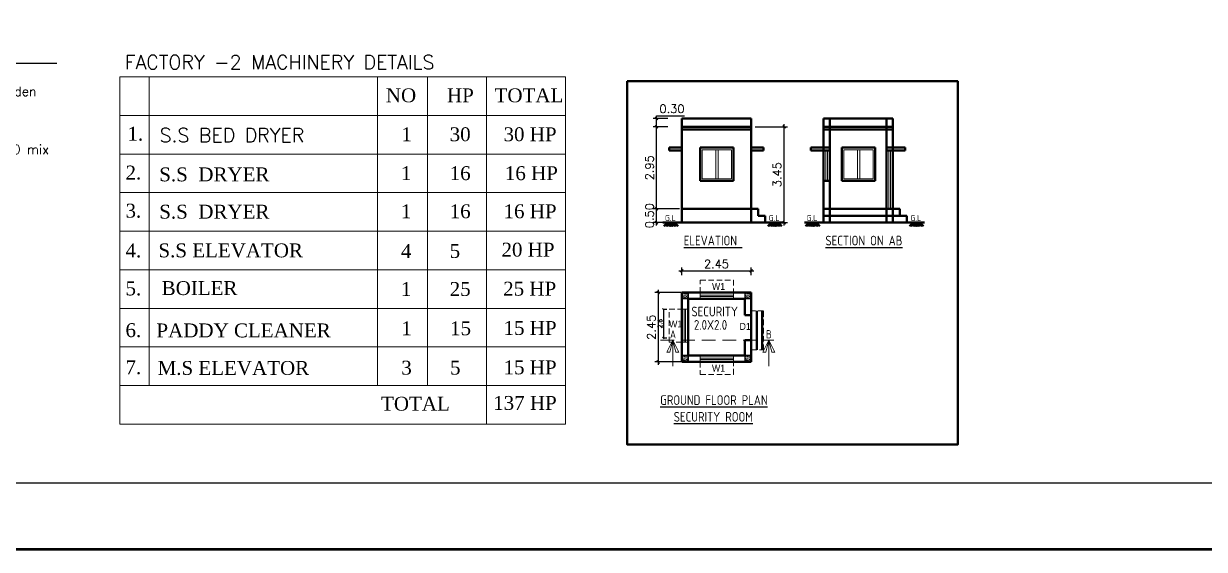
# Model space of a CAD drawing. Header units: metres. Extents: x 45752 to 165956, y -20087 to -17423.
# Drawn here: x 165654.2 to 165761.4, y -17696.6 to -17648.9 of the extents above; entities that cross this region are included whole.
import ezdxf

# ---------------------------------------------------------------- set-up
doc = ezdxf.new("R2010")
doc.units = ezdxf.units.M
doc.header["$MEASUREMENT"] = 0
doc.linetypes.add('HIDDEN', pattern=[0.375, 0.25, -0.125])
doc.layers.get('0').update_dxf_attribs({"linetype": 'CONTINUOUS', "lineweight": 30})
doc.layers.get('Defpoints').update_dxf_attribs({"linetype": 'CONTINUOUS'})
for name, color, linetype in [('concrete beam', 219, 'CONTINUOUS'), ('GUARD_ROOM', 2, 'CONTINUOUS'), ('LINE', 2, 'CONTINUOUS'), ('Text', 4, 'CONTINUOUS'), ('text1', 2, 'CONTINUOUS')]:
    doc.layers.add(name, color=color, linetype=linetype)
for name, color, linetype, lineweight in [('DIM', 8, 'CONTINUOUS', 25), ('Dimension', 7, 'CONTINUOUS', 9), ('DOOR', 252, 'CONTINUOUS', 15), ('FLOOR-GROUND', 7, 'CONTINUOUS', 50), ('WALL', 7, 'CONTINUOUS', 40), ('WIN', 1, 'CONTINUOUS', 20)]:
    doc.layers.add(name, color=color, linetype=linetype, lineweight=lineweight)
doc.styles.add('1', font='arial.ttf')
doc.styles.add('2', font='isocp.shx', dxfattribs={"width": 0.75})
doc.styles.add('ROMAN', font='romans.shx')
doc.styles.add('ROMANS', font='romans')
doc.styles.add('RS', font='romans.shx')
doc.styles.get("Standard").update_dxf_attribs({"font": 'romans.shx'})
doc.dimstyles.get("Standard").update_dxf_attribs({"dimtxt": 0.4, "dimasz": 0.15, "dimexe": 0.3, "dimexo": 0.5, "dimgap": 0.1, "dimtad": 1, "dimtoh": 1, "dimdec": 4, "dimzin": 11, "dimdsep": 46, "dimtxsty": 'ROMANS', "dimblk": 'OBLIQUE', "dimcen": 0.09375, "dimadec": 0, "dimazin": 0, "dimtfac": 1, "dimtdec": 4, "dimtofl": 0, "dimtmove": 2, "dimatfit": 3, "dimfxl": 0, "dimtolj": 1, "dimtzin": 0, "dimarcsym": 0})
pattern_1 = [(40, (172329.4712, -21592.77454), (-0.015813538, 0.180749566), [0.0189, -0.2079]), (95, (172329.4712, -21592.77454), (0.1895524177, -0.034965336), [0.01512, -0.16632]), (349.5486, (172329.46988, -21592.75948), (0.1737387646, 0.145784364), [0.016062528, -0.1766878122]), (43.8158, (172329.5216, -21592.77454), (-0.0417107916, 0.268944744), [0.02835, -0.31185]), (353.3644, (172329.51812, -21592.75213), (0.2454777035, 0.235535002), [0.024093793, -0.265031676]), (98.8158, (172329.5216, -21592.77454), (0.245477887, 0.23553481), [0.02268, -0.24948]), (69, (172329.509, -21592.74934), (-0.1014599604, 0.150420577), [0.0189, -0.2079]), (124, (172329.509, -21592.74934), (0.1827378114, 0.0613154636), [0.01512, -0.16632]), (18.5486, (172329.50054, -21592.73681), (0.081277685, 0.2117361024), [0.016062528, -0.1766878122]), (52.5, (172329.471197, -21592.774545), (0.08388925117, 0.00306428354), [0, -0.164304, 0, -0.16884, 0, -0.16695]), (82.5, (172329.4712, -21592.774545), (0.0993917514, 0.0662935234), [0, -0.096264, 0, -0.160524, 0, -0.06363]), (122.5, (172329.4712, -21592.83074), (-0.0056838277, 0.1345232539), [0, -0.063, 0, -0.19656, 0, -0.26082]), (132.5, (172329.4712, -21592.85594), (0.0252264555, 0.1469629147), [0, -0.0819, 0, -0.130536, 0, -0.18522])]
pattern_2 = [(40, (172329.4712, -21598.49494), (-0.015813538, 0.180749566), [0.0189, -0.2079]), (95, (172329.4712, -21598.49494), (0.1895524177, -0.034965336), [0.01512, -0.16632]), (349.5486, (172329.46988, -21598.47988), (0.1737387646, 0.145784364), [0.016062528, -0.1766878122]), (43.8158, (172329.5216, -21598.49494), (-0.0417107916, 0.268944744), [0.02835, -0.31185]), (353.3644, (172329.51812, -21598.47253), (0.2454777035, 0.235535002), [0.024093793, -0.265031676]), (98.8158, (172329.5216, -21598.49494), (0.245477887, 0.23553481), [0.02268, -0.24948]), (69, (172329.509, -21598.46974), (-0.1014599604, 0.150420577), [0.0189, -0.2079]), (124, (172329.509, -21598.46974), (0.1827378114, 0.0613154636), [0.01512, -0.16632]), (18.5486, (172329.50054, -21598.45721), (0.081277685, 0.2117361024), [0.016062528, -0.1766878122]), (52.5, (172329.471197, -21598.494945), (0.08388925117, 0.00306428354), [0, -0.164304, 0, -0.16884, 0, -0.16695]), (82.5, (172329.4712, -21598.494945), (0.0993917514, 0.0662935234), [0, -0.096264, 0, -0.160524, 0, -0.06363]), (122.5, (172329.4712, -21598.55114), (-0.0056838277, 0.1345232539), [0, -0.063, 0, -0.19656, 0, -0.26082]), (132.5, (172329.4712, -21598.57634), (0.0252264555, 0.1469629147), [0, -0.0819, 0, -0.130536, 0, -0.18522])]
pattern_3 = [(40, (172335.1916, -21598.49494), (-0.015813538, 0.180749566), [0.0189, -0.2079]), (95, (172335.1916, -21598.49494), (0.1895524177, -0.034965336), [0.01512, -0.16632]), (349.5486, (172335.19028, -21598.47988), (0.1737387646, 0.145784364), [0.016062528, -0.1766878122]), (43.8158, (172335.242, -21598.49494), (-0.0417107916, 0.268944744), [0.02835, -0.31185]), (353.3644, (172335.23852, -21598.47253), (0.2454777035, 0.235535002), [0.024093793, -0.265031676]), (98.8158, (172335.242, -21598.49494), (0.245477887, 0.23553481), [0.02268, -0.24948]), (69, (172335.2294, -21598.46974), (-0.1014599604, 0.150420577), [0.0189, -0.2079]), (124, (172335.2294, -21598.46974), (0.1827378114, 0.0613154636), [0.01512, -0.16632]), (18.5486, (172335.22094, -21598.45721), (0.081277685, 0.2117361024), [0.016062528, -0.1766878122]), (52.5, (172335.191597, -21598.494945), (0.08388925117, 0.00306428354), [0, -0.164304, 0, -0.16884, 0, -0.16695]), (82.5, (172335.1916, -21598.494945), (0.0993917514, 0.0662935234), [0, -0.096264, 0, -0.160524, 0, -0.06363]), (122.5, (172335.1916, -21598.55114), (-0.0056838277, 0.1345232539), [0, -0.063, 0, -0.19656, 0, -0.26082]), (132.5, (172335.1916, -21598.57634), (0.0252264555, 0.1469629147), [0, -0.0819, 0, -0.130536, 0, -0.18522])]
pattern_4 = [(40, (172335.1916, -21592.77454), (-0.015813538, 0.180749566), [0.0189, -0.2079]), (95, (172335.1916, -21592.77454), (0.1895524177, -0.034965336), [0.01512, -0.16632]), (349.5486, (172335.19028, -21592.75948), (0.1737387646, 0.145784364), [0.016062528, -0.1766878122]), (43.8158, (172335.242, -21592.77454), (-0.0417107916, 0.268944744), [0.02835, -0.31185]), (353.3644, (172335.23852, -21592.75213), (0.2454777035, 0.235535002), [0.024093793, -0.265031676]), (98.8158, (172335.242, -21592.77454), (0.245477887, 0.23553481), [0.02268, -0.24948]), (69, (172335.2294, -21592.74934), (-0.1014599604, 0.150420577), [0.0189, -0.2079]), (124, (172335.2294, -21592.74934), (0.1827378114, 0.0613154636), [0.01512, -0.16632]), (18.5486, (172335.22094, -21592.73681), (0.081277685, 0.2117361024), [0.016062528, -0.1766878122]), (52.5, (172335.191597, -21592.774545), (0.08388925117, 0.00306428354), [0, -0.164304, 0, -0.16884, 0, -0.16695]), (82.5, (172335.1916, -21592.774545), (0.0993917514, 0.0662935234), [0, -0.096264, 0, -0.160524, 0, -0.06363]), (122.5, (172335.1916, -21592.83074), (-0.0056838277, 0.1345232539), [0, -0.063, 0, -0.19656, 0, -0.26082]), (132.5, (172335.1916, -21592.85594), (0.0252264555, 0.1469629147), [0, -0.0819, 0, -0.130536, 0, -0.18522])]

# ---------------------------------------------------------------- blocks, each defined once
blk = doc.blocks.new('_Oblique')
at = {"color": 0, "linetype": 'ByBlock', "lineweight": -2}
blk.add_line((-0.5, -0.5), (0.5, 0.5), dxfattribs=at)
blk = doc.blocks.new('*D69')
at = {"layer": 'Defpoints', "color": 0}
for p in [(165711.75, -17674.78), (165711.75, -17677.38), (165712.28, -17677.38)]:
    blk.add_point(p, dxfattribs=at)
at = {"layer": 'GUARD_ROOM', "color": 0, "lineweight": -2}
for p, q in [((165712.25, -17674.78), (165712.58, -17674.78)), ((165712.28, -17674.78), (165712.28, -17677.38)), ((165712.25, -17677.38), (165712.58, -17677.38))]:
    blk.add_line(p, q, dxfattribs=at)
at = {"layer": 'GUARD_ROOM', "color": 0, "lineweight": -2, "xscale": 0.15, "yscale": 0.15, "zscale": 0.15}
for p, rotation in [((165712.28, -17674.78), 90), ((165712.28, -17677.38), 270)]:
    blk.add_blockref('_Oblique', p, dxfattribs=dict(at, rotation=rotation))
at = {"layer": 'GUARD_ROOM', "color": 0, "insert": (165711.98, -17676.08), "char_height": 0.4, "attachment_point": 5, "rotation": 90, "style": 'ROMANS'}
blk.add_mtext('\\A1;2.6', dxfattribs=at)

msp = doc.modelspace()

# ---------------------------------------------------------------- hatches: boundary and pattern name
at = {"layer": 'concrete beam'}
h = msp.add_hatch(dxfattribs=at)
h.set_pattern_fill('AR-CONC', color=256, scale=0.0252, angle=-90, style=0)
h.set_pattern_definition(pattern_1)
h.paths.add_polyline_path([(165714.52989, -17673.26035), (165714.52989, -17673.83995), (165713.95029, -17673.83995), (165713.95029, -17673.26035)])
h = msp.add_hatch(dxfattribs=at)
h.set_pattern_fill('AR-CONC', color=256, scale=0.0252, angle=-90, style=0)
h.set_pattern_definition(pattern_1)
h.paths.add_polyline_path([(165714.52989, -17673.26035), (165714.52989, -17673.83995), (165713.95029, -17673.83995), (165713.95029, -17673.26035)])
h = msp.add_hatch(dxfattribs=at)
h.set_pattern_fill('AR-CONC', color=256, scale=0.0252, angle=-90, style=0)
h.set_pattern_definition(pattern_4)
h.paths.add_polyline_path([(165720.25029, -17673.26035), (165720.25029, -17673.83995), (165719.67069, -17673.83995), (165719.67069, -17673.26035)])
h = msp.add_hatch(dxfattribs=at)
h.set_pattern_fill('AR-CONC', color=256, scale=0.0252, angle=-90, style=0)
h.set_pattern_definition(pattern_4)
h.paths.add_polyline_path([(165720.25029, -17673.26035), (165720.25029, -17673.83995), (165719.67069, -17673.83995), (165719.67069, -17673.26035)])
h = msp.add_hatch(dxfattribs=at)
h.set_pattern_fill('AR-CONC', color=256, scale=0.0252, angle=-90, style=0)
h.set_pattern_definition(pattern_2)
h.paths.add_polyline_path([(165714.52989, -17678.98075), (165714.52989, -17679.56035), (165713.95029, -17679.56035), (165713.95029, -17678.98075)])
h = msp.add_hatch(dxfattribs=at)
h.set_pattern_fill('AR-CONC', color=256, scale=0.0252, angle=-90, style=0)
h.set_pattern_definition(pattern_2)
h.paths.add_polyline_path([(165714.52989, -17678.98075), (165714.52989, -17679.56035), (165713.95029, -17679.56035), (165713.95029, -17678.98075)])
h = msp.add_hatch(dxfattribs=at)
h.set_pattern_fill('AR-CONC', color=256, scale=0.0252, angle=-90, style=0)
h.set_pattern_definition(pattern_3)
h.paths.add_polyline_path([(165720.25029, -17678.98075), (165720.25029, -17679.56035), (165719.67069, -17679.56035), (165719.67069, -17678.98075)])
h = msp.add_hatch(dxfattribs=at)
h.set_pattern_fill('AR-CONC', color=256, scale=0.0252, angle=-90, style=0)
h.set_pattern_definition(pattern_3)
h.paths.add_polyline_path([(165720.25029, -17678.98075), (165720.25029, -17679.56035), (165719.67069, -17679.56035), (165719.67069, -17678.98075)])

# ---------------------------------------------------------------- linework, layer by layer
at = {"color": 0, "linetype": 'ByBlock', "lineweight": -2}
msp.add_lwpolyline([(165491.15144, -17480.32908), (165813.86692, -17480.32908), (165813.86692, -17690.5606), (165491.15144, -17690.5606)], close=True, dxfattribs=at)
at = {"layer": 'concrete beam'}
for p, q in [((165714.52989, -17673.26035), (165713.95029, -17673.26035)), ((165713.95029, -17673.26035), (165713.95029, -17673.83995)), ((165714.52989, -17673.26035), (165713.95029, -17673.26035)), ((165713.95029, -17673.26035), (165713.95029, -17673.83995)), ((165714.52989, -17673.83995), (165713.95029, -17673.83995)), ((165714.52989, -17673.83995), (165713.95029, -17673.83995)), ((165714.52989, -17673.26035), (165714.52989, -17673.83995)), ((165714.52989, -17673.26035), (165714.52989, -17673.83995)), ((165720.25029, -17673.26035), (165719.67069, -17673.26035)), ((165719.67069, -17673.26035), (165719.67069, -17673.83995)), ((165720.25029, -17673.26035), (165719.67069, -17673.26035)), ((165719.67069, -17673.26035), (165719.67069, -17673.83995)), ((165720.25029, -17673.83995), (165719.67069, -17673.83995)), ((165720.25029, -17673.83995), (165719.67069, -17673.83995)), ((165720.25029, -17673.26035), (165720.25029, -17673.83995)), ((165720.25029, -17673.26035), (165720.25029, -17673.83995)), ((165714.52989, -17678.98075), (165713.95029, -17678.98075)), ((165713.95029, -17678.98075), (165713.95029, -17679.56035)), ((165714.52989, -17678.98075), (165713.95029, -17678.98075)), ((165713.95029, -17678.98075), (165713.95029, -17679.56035)), ((165714.52989, -17679.56035), (165713.95029, -17679.56035)), ((165714.52989, -17679.56035), (165713.95029, -17679.56035)), ((165714.52989, -17678.98075), (165714.52989, -17679.56035)), ((165714.52989, -17678.98075), (165714.52989, -17679.56035)), ((165720.25029, -17678.98075), (165719.67069, -17678.98075)), ((165719.67069, -17678.98075), (165719.67069, -17679.56035)), ((165720.25029, -17678.98075), (165719.67069, -17678.98075)), ((165719.67069, -17678.98075), (165719.67069, -17679.56035)), ((165720.25029, -17679.56035), (165719.67069, -17679.56035)), ((165720.25029, -17679.56035), (165719.67069, -17679.56035)), ((165720.25029, -17678.98075), (165720.25029, -17679.56035)), ((165720.25029, -17678.98075), (165720.25029, -17679.56035))]:
    msp.add_line(p, q, dxfattribs=at)
at = {"layer": 'DIM', "color": 8, "linetype": 'Continuous'}
for p, q in [((165712.69029, -17657.46422), (165711.35187, -17657.46422)), ((165712.69029, -17658.22022), (165711.35187, -17658.22022)), ((165712.69029, -17658.22022), (165711.35187, -17658.22022)), ((165711.65427, -17657.46422), (165711.65427, -17657.21222)), ((165711.65427, -17657.21222), (165714.21027, -17657.21222)), ((165711.65427, -17658.47222), (165711.65427, -17657.46422)), ((165711.65427, -17665.90622), (165711.65427, -17657.96822)), ((165720.59962, -17658.22022), (165723.53931, -17658.22022)), ((165723.23691, -17667.16622), (165723.23691, -17657.96822)), ((165713.75356, -17665.65422), (165711.35187, -17665.65422)), ((165712.69029, -17665.65422), (165711.35187, -17665.65422)), ((165711.65427, -17667.16622), (165711.65427, -17665.40222)), ((165713.75356, -17666.91422), (165711.35187, -17666.91422)), ((165720.59962, -17666.91422), (165723.53931, -17666.91422)), ((165713.95029, -17671.6687), (165713.95029, -17670.99458)), ((165720.25029, -17671.6687), (165720.25029, -17670.99458)), ((165713.69829, -17671.29698), (165720.50229, -17671.29698)), ((165711.811, -17673.00835), (165711.811, -17679.81235)), ((165713.9079, -17673.26035), (165711.5086, -17673.26035)), ((165713.9079, -17679.56035), (165711.5086, -17679.56035))]:
    msp.add_line(p, q, dxfattribs=at)
at = {"layer": 'Dimension', "color": 3, "lineweight": 0}
for p, q in [((165703.39165, -17653.69346), (165662.93816, -17653.69346)), ((165662.93816, -17653.69346), (165662.93816, -17685.19507)), ((165665.59791, -17653.69346), (165665.59791, -17681.69489)), ((165686.34409, -17653.69346), (165686.34409, -17681.69489)), ((165690.87213, -17653.69346), (165690.87213, -17681.69489)), ((165696.24035, -17653.69346), (165696.24035, -17685.19507)), ((165703.39165, -17653.69346), (165703.39165, -17685.19507)), ((165703.39165, -17657.19364), (165662.93816, -17657.19364)), ((165703.39165, -17660.69382), (165662.93816, -17660.69382)), ((165703.39165, -17664.194), (165662.93816, -17664.194)), ((165703.39165, -17667.69417), (165662.93816, -17667.69417)), ((165703.39165, -17671.19435), (165662.93816, -17671.19435)), ((165703.39165, -17674.69453), (165662.93816, -17674.69453)), ((165703.39165, -17678.19471), (165662.93816, -17678.19471)), ((165703.39165, -17681.69489), (165662.93816, -17681.69489)), ((165703.39165, -17685.19507), (165662.93816, -17685.19507))]:
    msp.add_line(p, q, dxfattribs=at)
at = {"layer": 'DOOR', "color": 5, "linetype": 'HIDDEN', "ltscale": 5}
msp.add_line((165712.02381, -17677.57926), (165722.30127, -17677.57926), dxfattribs=at)
at = {"layer": 'DOOR', "color": 5, "linetype": 'HIDDEN', "ltscale": 30}
for p, q in [((165712.60016, -17678.66427), (165713.14267, -17677.57926)), ((165713.14267, -17677.57926), (165712.87141, -17678.66427)), ((165713.14267, -17679.93865), (165713.14267, -17677.57926)), ((165713.14267, -17677.57926), (165713.14267, -17678.66427)), ((165713.68517, -17678.66427), (165713.14267, -17677.57926)), ((165713.14267, -17677.57926), (165713.41392, -17678.66427)), ((165721.32098, -17678.66427), (165721.86348, -17677.57926)), ((165721.86348, -17677.57926), (165721.59223, -17678.66427)), ((165721.86348, -17679.93865), (165721.86348, -17677.57926)), ((165721.86348, -17677.57926), (165721.86348, -17678.66427)), ((165722.40599, -17678.66427), (165721.86348, -17677.57926)), ((165721.86348, -17677.57926), (165722.13474, -17678.66427)), ((165712.87141, -17678.66427), (165712.60016, -17678.66427)), ((165713.41392, -17678.66427), (165713.68517, -17678.66427)), ((165721.59223, -17678.66427), (165721.32098, -17678.66427)), ((165722.13474, -17678.66427), (165722.40599, -17678.66427))]:
    msp.add_line(p, q, dxfattribs=at)
at = {"layer": 'DOOR', "linetype": 'HIDDEN', "ltscale": 2}
for points in [[(165715.62465, -17673.26035), (165715.62465, -17672.12635), (165718.64865, -17672.12635), (165718.64865, -17673.26035)], [(165713.95029, -17677.77628), (165712.81629, -17677.77628), (165712.81629, -17674.75228), (165713.95029, -17674.75228)], [(165720.25029, -17678.46162), (165721.38429, -17678.46162), (165721.38429, -17674.90728), (165720.25029, -17674.90728)], [(165715.62465, -17679.56035), (165715.62465, -17680.69435), (165718.64865, -17680.69435), (165718.64865, -17679.56035)]]:
    msp.add_lwpolyline(points, dxfattribs=at)
at = {"layer": 'FLOOR-GROUND', "color": 64}
msp.add_lwpolyline([(165484.27957, -17476.53191), (165956.49922, -17476.53191), (165956.49922, -17696.56587), (165484.27957, -17696.56587)], close=True, dxfattribs=at)
at = {"layer": 'LINE', "lineweight": -3}
msp.add_line((165648.93284, -17652.42994), (165657.23291, -17652.42994), dxfattribs=at)
at = {"layer": 'LINE', "ltscale": 15}
msp.add_lwpolyline([(165720.25029, -17673.26035), (165713.95029, -17673.26035), (165713.95029, -17679.56035), (165720.25029, -17679.56035)], close=True, dxfattribs=at)
at = {"layer": 'WALL'}
for p, q in [((165713.95029, -17666.91422), (165713.95029, -17657.46422)), ((165713.95029, -17657.46422), (165720.25029, -17657.46422)), ((165713.95029, -17658.22022), (165720.25029, -17658.22022)), ((165720.25029, -17666.91422), (165720.25029, -17657.46422)), ((165726.81015, -17666.91422), (165726.81015, -17657.46422)), ((165726.81015, -17657.46422), (165733.11015, -17657.46422)), ((165726.81015, -17658.22022), (165733.11015, -17658.22022)), ((165727.38975, -17666.91422), (165727.38975, -17657.46422)), ((165732.53055, -17666.91422), (165732.53055, -17657.46422)), ((165733.11015, -17666.91422), (165733.11015, -17657.46422)), ((165713.95029, -17658.47222), (165720.25029, -17658.47222)), ((165726.81015, -17658.47222), (165733.11015, -17658.47222)), ((165712.81629, -17660.36222), (165712.81629, -17660.11022)), ((165712.81629, -17660.11022), (165713.95029, -17660.11022)), ((165713.95029, -17660.36222), (165712.81629, -17660.36222)), ((165715.62465, -17660.11022), (165715.62465, -17663.13422)), ((165715.62465, -17660.11022), (165718.64865, -17660.11022)), ((165718.64865, -17660.11022), (165718.64865, -17663.13422)), ((165721.38429, -17660.11022), (165720.25029, -17660.11022)), ((165720.25029, -17660.36222), (165721.38429, -17660.36222)), ((165721.38429, -17660.36222), (165721.38429, -17660.11022)), ((165725.67615, -17660.36222), (165725.67615, -17660.11022)), ((165725.67615, -17660.11022), (165726.81015, -17660.11022)), ((165726.81015, -17660.36222), (165725.67615, -17660.36222)), ((165726.81015, -17660.11022), (165727.38975, -17660.11022)), ((165726.81015, -17660.36222), (165727.38975, -17660.36222)), ((165728.48451, -17660.11022), (165728.48451, -17663.13422)), ((165728.48451, -17660.11022), (165731.50851, -17660.11022)), ((165731.50851, -17660.11022), (165731.50851, -17663.13422)), ((165732.53055, -17660.11022), (165733.11015, -17660.11022)), ((165732.53055, -17660.36222), (165733.11015, -17660.36222)), ((165734.24415, -17660.11022), (165733.11015, -17660.11022)), ((165733.11015, -17660.36222), (165734.24415, -17660.36222)), ((165734.24415, -17660.36222), (165734.24415, -17660.11022)), ((165715.62465, -17663.13422), (165718.64865, -17663.13422)), ((165715.62465, -17663.13422), (165718.64865, -17663.13422)), ((165727.38975, -17663.13422), (165726.81015, -17663.13422)), ((165728.48451, -17663.13422), (165731.50851, -17663.13422)), ((165728.48451, -17663.13422), (165731.50851, -17663.13422)), ((165713.95029, -17665.65422), (165720.88029, -17665.65422)), ((165720.88029, -17666.28422), (165720.88029, -17665.65422)), ((165726.81015, -17665.65422), (165733.74015, -17665.65422)), ((165733.74015, -17666.28422), (165733.74015, -17665.65422)), ((165720.88029, -17666.28422), (165721.51029, -17666.28422)), ((165721.51029, -17666.91422), (165721.51029, -17666.28422)), ((165726.81015, -17666.28422), (165733.74015, -17666.28422)), ((165733.74015, -17666.28422), (165734.37015, -17666.28422)), ((165734.37015, -17666.91422), (165734.37015, -17666.28422)), ((165712.2466, -17666.91422), (165723.12634, -17666.91422)), ((165712.70026, -17666.91422), (165712.33239, -17667.24497)), ((165712.83443, -17666.91422), (165712.46656, -17667.24497)), ((165712.5762, -17666.91422), (165712.94407, -17667.24497)), ((165712.97504, -17666.91422), (165712.60716, -17667.24497)), ((165712.70914, -17666.91422), (165713.07701, -17667.24497)), ((165713.11273, -17666.91422), (165712.74486, -17667.24497)), ((165712.83734, -17666.91422), (165713.20521, -17667.24497)), ((165713.24093, -17666.91422), (165712.87306, -17667.24497)), ((165712.97504, -17666.91422), (165713.34291, -17667.24497)), ((165713.37387, -17666.91422), (165713.006, -17667.24497)), ((165713.11564, -17666.91422), (165713.48351, -17667.24497)), ((165713.24981, -17666.91422), (165713.61768, -17667.24497)), ((165722.12372, -17666.91422), (165721.75585, -17667.24497)), ((165722.25789, -17666.91422), (165721.89002, -17667.24497)), ((165721.99966, -17666.91422), (165722.36753, -17667.24497)), ((165722.39849, -17666.91422), (165722.03062, -17667.24497)), ((165722.1326, -17666.91422), (165722.50047, -17667.24497)), ((165722.53618, -17666.91422), (165722.16831, -17667.24497)), ((165722.2608, -17666.91422), (165722.62867, -17667.24497)), ((165722.66438, -17666.91422), (165722.29651, -17667.24497)), ((165722.39849, -17666.91422), (165722.76636, -17667.24497)), ((165722.79732, -17666.91422), (165722.42945, -17667.24497)), ((165722.5391, -17666.91422), (165722.90697, -17667.24497)), ((165722.67327, -17666.91422), (165723.04114, -17667.24497)), ((165725.10646, -17666.91422), (165735.98621, -17666.91422)), ((165725.56012, -17666.91422), (165725.19225, -17667.24497)), ((165725.6943, -17666.91422), (165725.32643, -17667.24497)), ((165725.43607, -17666.91422), (165725.80394, -17667.24497)), ((165725.8349, -17666.91422), (165725.46703, -17667.24497)), ((165725.56901, -17666.91422), (165725.93688, -17667.24497)), ((165725.97259, -17666.91422), (165725.60472, -17667.24497)), ((165725.69721, -17666.91422), (165726.06508, -17667.24497)), ((165726.10079, -17666.91422), (165725.73292, -17667.24497)), ((165725.8349, -17666.91422), (165726.20277, -17667.24497)), ((165726.23373, -17666.91422), (165725.86586, -17667.24497)), ((165725.9755, -17666.91422), (165726.34337, -17667.24497)), ((165726.10967, -17666.91422), (165726.47754, -17667.24497)), ((165734.98358, -17666.91422), (165734.61571, -17667.24497)), ((165735.11775, -17666.91422), (165734.74988, -17667.24497)), ((165734.85952, -17666.91422), (165735.2274, -17667.24497)), ((165735.25836, -17666.91422), (165734.89049, -17667.24497)), ((165734.99247, -17666.91422), (165735.36034, -17667.24497)), ((165735.39605, -17666.91422), (165735.02818, -17667.24497)), ((165735.12067, -17666.91422), (165735.48854, -17667.24497)), ((165735.52425, -17666.91422), (165735.15638, -17667.24497)), ((165735.25836, -17666.91422), (165735.62623, -17667.24497)), ((165735.65719, -17666.91422), (165735.28932, -17667.24497)), ((165735.39896, -17666.91422), (165735.76683, -17667.24497)), ((165735.53313, -17666.91422), (165735.901, -17667.24497)), ((165720.25029, -17673.26035), (165713.95029, -17673.26035)), ((165713.95029, -17673.26035), (165713.95029, -17679.56035)), ((165720.25029, -17675.30076), (165720.25029, -17673.26035)), ((165720.25029, -17673.26035), (165720.25029, -17679.56035)), ((165719.67069, -17675.30076), (165720.25029, -17675.30076)), ((165720.75429, -17674.90728), (165720.75429, -17678.46162)), ((165721.25829, -17674.90728), (165721.25829, -17678.46162)), ((165719.67069, -17677.56876), (165720.25029, -17677.56876)), ((165720.25029, -17679.56035), (165720.25029, -17677.56876)), ((165720.25029, -17679.56035), (165713.95029, -17679.56035)), ((165713.95029, -17679.56035), (165720.25029, -17679.56035))]:
    msp.add_line(p, q, dxfattribs=at)
msp.add_lwpolyline([(165709.00359, -17654.08523), (165739.00275, -17654.08523), (165739.00275, -17687.05095), (165709.00359, -17687.05095)], close=True, dxfattribs=at)
msp.add_lwpolyline([(165719.67069, -17675.30076), (165719.67069, -17673.83995), (165714.52989, -17673.83995), (165714.52989, -17678.98075), (165719.67069, -17678.98075), (165719.67069, -17677.56876)], dxfattribs=at)
at = {"layer": 'WIN'}
for p, q in [((165715.81249, -17660.29806), (165715.81249, -17662.94637)), ((165715.81249, -17660.29806), (165718.46081, -17660.29806)), ((165717.05351, -17660.29806), (165717.05351, -17662.94637)), ((165717.24136, -17660.29806), (165717.24136, -17662.94637)), ((165718.46081, -17660.29806), (165718.46081, -17662.94637)), ((165727.02378, -17660.36222), (165727.02378, -17663.13422)), ((165727.17141, -17660.36222), (165727.17141, -17663.13422)), ((165728.67236, -17660.29806), (165728.67236, -17662.94637)), ((165728.67236, -17660.29806), (165731.32067, -17660.29806)), ((165729.91338, -17660.29806), (165729.91338, -17662.94637)), ((165730.10122, -17660.29806), (165730.10122, -17662.94637)), ((165731.32067, -17660.29806), (165731.32067, -17662.94637)), ((165732.74418, -17660.36222), (165732.74418, -17665.65422)), ((165732.89181, -17660.36222), (165732.89181, -17665.65422)), ((165715.81249, -17662.94637), (165718.46081, -17662.94637)), ((165728.67236, -17662.94637), (165731.32067, -17662.94637)), ((165715.62465, -17673.83995), (165715.62465, -17673.26035)), ((165718.64865, -17673.48575), (165715.62465, -17673.48575)), ((165718.64865, -17673.61455), (165715.62465, -17673.61455)), ((165718.64865, -17673.26035), (165718.64865, -17673.83995)), ((165713.95029, -17674.75228), (165714.52989, -17674.75228)), ((165714.17569, -17674.75228), (165714.17569, -17677.77628)), ((165714.30449, -17674.75228), (165714.30449, -17677.77628)), ((165714.52989, -17677.77628), (165713.95029, -17677.77628)), ((165715.62465, -17678.98075), (165715.62465, -17679.56035)), ((165718.64865, -17679.20615), (165715.62465, -17679.20615)), ((165718.64865, -17679.33495), (165715.62465, -17679.33495)), ((165718.64865, -17679.56035), (165718.64865, -17678.98075))]:
    msp.add_line(p, q, dxfattribs=at)

# ---------------------------------------------------------------- block references
at = {"layer": 'DIM', "color": 8, "linetype": 'Continuous'}
for p, xscale, yscale, zscale, rotation in [((165711.65427, -17657.46422), 0.2520000000004074, 0.2520000000004074, 0.2520000000004074, 90), ((165711.65427, -17658.22022), 0.2520000000004074, 0.2520000000004074, 0.2520000000004074, 90), ((165711.65427, -17658.22022), 0.2520000000004074, 0.2520000000004074, 0.2520000000004074, 270), ((165723.23691, -17658.22022), 0.2520000000004074, 0.2520000000004074, 0.2520000000004074, 90), ((165711.65427, -17665.65422), 0.2520000000004074, 0.2520000000004074, 0.2520000000004074, 90), ((165711.65427, -17665.65422), 0.2520000000004074, 0.2520000000004074, 0.2520000000004074, 270), ((165711.65427, -17666.91422), 0.2520000000004074, 0.2520000000004074, 0.2520000000004074, 270), ((165723.23691, -17666.91422), 0.2520000000004074, 0.2520000000004074, 0.2520000000004074, 270), ((165713.95029, -17671.29698), 0.2519999999931315, 0.2519999999931315, 0.2519999999931315, 180), ((165711.811, -17673.26035), 0.2520000000004074, 0.2520000000004074, 0.2520000000004074, 90), ((165711.811, -17679.56035), 0.2520000000004074, 0.2520000000004074, 0.2520000000004074, 270)]:
    msp.add_blockref('_Oblique', p, dxfattribs=dict(at, xscale=xscale, yscale=yscale, zscale=zscale, rotation=rotation))
at = {"layer": 'DIM', "color": 8, "linetype": 'Continuous', "xscale": 0.2519999999931315, "yscale": 0.2519999999931315, "zscale": 0.2519999999931315}
msp.add_blockref('_Oblique', (165720.25029, -17671.29698), dxfattribs=at)

# ---------------------------------------------------------------- texts
at = {"layer": 'DIM', "color": 4, "linetype": 'Continuous', "char_height": 0.756, "attachment_point": 5, "style": 'RS'}
for s, insert in [('\\A1;0.30', (165713.05827, -17656.58222)), ('\\A1;2.45', (165717.10029, -17670.66698))]:
    msp.add_mtext(s, dxfattribs=dict(at, insert=insert))
at = {"layer": 'DIM', "color": 4, "linetype": 'Continuous', "char_height": 0.756, "attachment_point": 5, "rotation": 90, "style": 'RS'}
for s, insert in [('\\A1;2.95', (165711.02427, -17661.93722)), ('\\A1;3.45', (165722.60691, -17662.56722)), ('\\A1;0.50', (165711.02427, -17666.28422)), ('\\A1;2.45', (165711.181, -17676.41035))]:
    msp.add_mtext(s, dxfattribs=dict(at, insert=insert))
at = {"layer": 'Dimension', "color": 3, "lineweight": 0}
msp.add_text('FACTORY -2 MACHINERY DETAILS', height=1.261017, dxfattribs=at).set_placement((165663.39725, -17652.97787))
at = {"layer": 'Dimension', "color": 3}
msp.add_text(' S.S BED DRYER', height=1.261017, dxfattribs=at).set_placement((165665.68432, -17659.60895))
at = {"layer": 'Dimension', "color": 3, "lineweight": 0, "char_height": 1.261017, "attachment_point": 1}
for s, insert, width in [('{\\fTimes New Roman|b0|i0|c0|p18;NO}', (165687.09016, -17654.72995), 5.4985943), ('{\\fTimes New Roman|b0|i0|c0|p18;HP}', (165692.63952, -17654.72995), 5.4985943), ('{\\fTimes New Roman|b0|i0|c0|p18;TOTAL}', (165696.95702, -17654.72995), 5.4985943), ('{\\fTimes New Roman|b0|i0|c0|p18;1.}', (165663.63798, -17658.20879), 5.4985943), ('{\\fTimes New Roman|b0|i0|c0|p18;30}', (165692.88183, -17658.26276), 5.4985943), ('{\\fTimes New Roman|b0|i0|c0|p18;30 HP}', (165697.77155, -17658.26276), 5.4985943), ('{\\fTimes New Roman|b0|i0|c0|p18;1}', (165688.49647, -17658.26276), 5.4985943), ('{\\fTimes New Roman|b0|i0|c0|p18;2.}', (165663.45754, -17661.7393), 5.4985943), ('{\\fTimes New Roman|b0|i0|c0|p18; S.S  DRYER               }', (165666.04354, -17661.90452), 32.8672094), ('{\\fTimes New Roman|b0|i0|c0|p18;1}', (165688.45662, -17661.79327), 5.4985943), ('{\\fTimes New Roman|b0|i0|c0|p18;16}', (165692.88183, -17661.79327), 5.4985943), ('{\\fTimes New Roman|b0|i0|c0|p18;16 HP}', (165697.89024, -17661.79327), 5.4985943), ('{\\fTimes New Roman|b0|i0|c0|p18;3.}', (165663.45754, -17665.19802), 5.4985943), ('{\\fTimes New Roman|b0|i0|c0|p18; S.S  DRYER               }', (165666.04354, -17665.28993), 32.8672094), ('{\\fTimes New Roman|b0|i0|c0|p18;1}', (165688.45662, -17665.25199), 5.4985943), ('{\\fTimes New Roman|b0|i0|c0|p18;16}', (165692.88183, -17665.25199), 5.4985943), ('{\\fTimes New Roman|b0|i0|c0|p18;16 HP}', (165697.77155, -17665.25199), 5.4985943), ('{\\fTimes New Roman|b0|i0|c0|p18;4.}', (165663.45754, -17668.80282), 5.4985943), ('{\\fTimes New Roman|b0|i0|c0|p18; S.S ELEVATOR  }', (165665.96783, -17668.80129), 32.8672094), ('{\\fTimes New Roman|b0|i0|c0|p18;4}', (165688.45662, -17668.85679), 5.4985943), ('{\\fTimes New Roman|b0|i0|c0|p18;5}', (165692.88183, -17668.85679), 5.4985943), ('{\\fTimes New Roman|b0|i0|c0|p18;20 HP}', (165697.58586, -17668.73664), 5.4985943), ('{\\fTimes New Roman|b0|i0|c0|p18;5.}', (165663.45754, -17672.25177), 5.4985943), ('{\\fTimes New Roman|b0|i0|c0|p18; BOILER }', (165666.26393, -17672.2234), 32.8672094), ('{\\fTimes New Roman|b0|i0|c0|p18;1}', (165688.45662, -17672.30574), 5.4985943), ('{\\fTimes New Roman|b0|i0|c0|p18;25}', (165692.88183, -17672.30574), 5.4985943), ('{\\fTimes New Roman|b0|i0|c0|p18;25 HP}', (165697.73665, -17672.2778), 5.4985943), ('{\\fTimes New Roman|b0|i0|c0|p18;6.}', (165663.45754, -17676.03803), 5.4985943), ('{\\fTimes New Roman|b0|i0|c0|p18;PADDY CLEANER               }', (165666.26625, -17676.06528), 32.8672094), ('{\\fTimes New Roman|b0|i0|c0|p18;1}', (165688.49266, -17675.86965), 5.4985943), ('{\\fTimes New Roman|b0|i0|c0|p18;15}', (165692.91786, -17675.86965), 5.4985943), ('{\\fTimes New Roman|b0|i0|c0|p18;15 HP}', (165697.77269, -17675.84171), 5.4985943), ('{\\fTimes New Roman|b0|i0|c0|p18;7.}', (165663.45754, -17679.40564), 5.4985943), ('{\\fTimes New Roman|b0|i0|c0|p18; M.S ELEVATOR                  }', (165665.89491, -17679.46999), 32.8672094), ('{\\fTimes New Roman|b0|i0|c0|p18;3}', (165688.49266, -17679.44542), 5.4985943), ('{\\fTimes New Roman|b0|i0|c0|p18;5}', (165692.91786, -17679.44542), 5.4985943), ('{\\fTimes New Roman|b0|i0|c0|p18;15 HP}', (165697.77269, -17679.41749), 5.4985943), ('{\\fTimes New Roman|b0|i0|c0|p18;TOTAL}', (165686.65481, -17682.7146), 12.4524937), ('{\\fTimes New Roman|b0|i0|c0|p18;137 HP}', (165696.83304, -17682.64454), 8.7670009)]:
    msp.add_mtext(s, dxfattribs=dict(at, insert=insert, width=width))
at = {"layer": 'Text', "width": 0.9}
for s, height, style, p in [('G.L', 0.525964, '2', (165712.41829, -17666.75758)), ('G.L', 0.525964, '2', (165721.84175, -17666.75758)), ('G.L', 0.525964, '2', (165725.27815, -17666.75758)), ('G.L', 0.525964, '2', (165734.70161, -17666.75758)), ('%%UELEVATION ', 0.882, '2', (165714.13202, -17668.98485)), ('%%USECTION ON AB', 0.882, '2', (165726.99188, -17668.98485)), ('W1', 0.63, '1', (165716.69505, -17673.01416)), ('SECURITY', 0.882, '2', (165714.82897, -17675.42456)), ('W1', 0.63, '1', (165712.80465, -17676.43003)), ('2.0X2.0', 0.882, '2', (165715.05367, -17676.63512)), ('D1', 0.63, '1', (165719.202, -17676.64343)), ('A', 0.756, '2', (165712.87782, -17677.42351)), ('B', 0.756, '2', (165721.59864, -17677.42351)), ('W1', 0.63, '1', (165716.69505, -17680.43913)), ('%%UGROUND FLOOR PLAN', 0.882, '2', (165711.99273, -17683.45701)), ('%%USECURITY ROOM', 0.882, '2', (165713.22307, -17684.9746))]:
    msp.add_text(s, height=height, dxfattribs=dict(at, style=style)).set_placement(p)
at = {"layer": 'text1', "style": 'ROMAN'}
for s, p in [('to garden ', (165649.7817, -17655.42706)), ('1:5:10 mix', (165650.29115, -17660.69555))]:
    msp.add_text(s, height=0.848921, dxfattribs=at).set_placement(p)

# ---------------------------------------------------------------- dimensions: what is measured, and where the dimension line sits
at = {"layer": 'GUARD_ROOM'}
dim = msp.add_linear_dim(base=(165712.27923, -17677.38419), p1=(165711.74853, -17674.78419), p2=(165711.74853, -17677.38419), angle=90, dimstyle='Standard', override={"dimpost": '\\X'}, dxfattribs=at)
dim.commit()
dim.dimension.update_dxf_attribs({"geometry": '*D69', "text_midpoint": (165711.97923, -17676.08419)})

doc.saveas('drawing.dxf')
